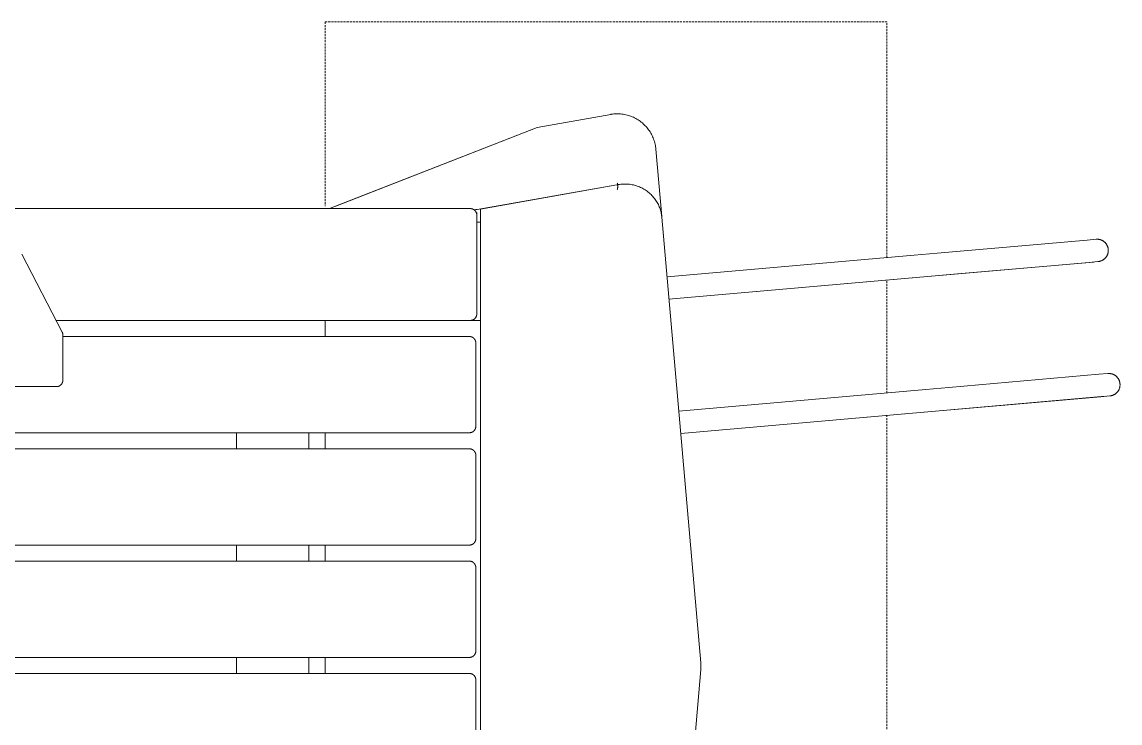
# Model space of a CAD drawing. Header units: millimetres. Extents: x -217 to 4976, y -41 to 3356.
# Drawn here: x 2473 to 3157, y 1533 to 1969 of the extents above; entities that cross this region are included whole.
import ezdxf

# ---------------------------------------------------------------- set-up
doc = ezdxf.new("R2010")
doc.units = ezdxf.units.MM
doc.linetypes.add('HIDDEN', pattern=[1.905, 1.27, -0.635])
doc.layers.add('ZANO_R', color=7, linetype='Continuous', lineweight=0)
doc.layers.add('ZANO_R_przerywana', color=7, linetype='HIDDEN', lineweight=0)

msp = doc.modelspace()

# ---------------------------------------------------------------- linework, layer by layer
at = {"layer": 'ZANO_R'}
for p, q in [((2839.81, 1911.89), (2793.96, 1903.67)), ((2839.81, 1911.89), (2793.96, 1903.67)), ((2840.12, 1911.94), (2839.81, 1911.89)), ((2840.12, 1911.94), (2839.81, 1911.89)), ((2840.94, 1912.06), (2840.12, 1911.94)), ((2840.94, 1912.06), (2840.12, 1911.94)), ((2841.77, 1912.15), (2840.94, 1912.06)), ((2841.77, 1912.15), (2840.94, 1912.06)), ((2842.59, 1912.21), (2841.77, 1912.15)), ((2842.59, 1912.21), (2841.77, 1912.15)), ((2843.42, 1912.24), (2842.59, 1912.21)), ((2843.42, 1912.24), (2842.59, 1912.21)), ((2844.25, 1912.24), (2843.42, 1912.24)), ((2844.25, 1912.24), (2843.42, 1912.24)), ((2845.08, 1912.21), (2844.25, 1912.24)), ((2845.08, 1912.21), (2844.25, 1912.24)), ((2845.91, 1912.16), (2845.08, 1912.21)), ((2845.91, 1912.16), (2845.08, 1912.21)), ((2846.74, 1912.07), (2845.91, 1912.16)), ((2846.74, 1912.07), (2845.91, 1912.16)), ((2847.56, 1911.96), (2846.74, 1912.07)), ((2847.56, 1911.96), (2846.74, 1912.07)), ((2848.37, 1911.82), (2847.56, 1911.96)), ((2848.37, 1911.82), (2847.56, 1911.96)), ((2849.19, 1911.65), (2848.37, 1911.82)), ((2849.19, 1911.65), (2848.37, 1911.82)), ((2849.99, 1911.45), (2849.19, 1911.65)), ((2849.99, 1911.45), (2849.19, 1911.65)), ((2850.79, 1911.23), (2849.99, 1911.45)), ((2850.79, 1911.23), (2849.99, 1911.45)), ((2851.58, 1910.98), (2850.79, 1911.23)), ((2851.58, 1910.98), (2850.79, 1911.23)), ((2852.36, 1910.7), (2851.58, 1910.98)), ((2852.36, 1910.7), (2851.58, 1910.98)), ((2853.13, 1910.4), (2852.36, 1910.7)), ((2853.13, 1910.4), (2852.36, 1910.7)), ((2853.9, 1910.07), (2853.13, 1910.4)), ((2853.9, 1910.07), (2853.13, 1910.4)), ((2854.64, 1909.71), (2853.9, 1910.07)), ((2854.64, 1909.71), (2853.9, 1910.07)), ((2855.38, 1909.33), (2854.64, 1909.71)), ((2855.38, 1909.33), (2854.64, 1909.71)), ((2856.1, 1908.92), (2855.38, 1909.33)), ((2856.1, 1908.92), (2855.38, 1909.33)), ((2856.81, 1908.49), (2856.1, 1908.92)), ((2856.81, 1908.49), (2856.1, 1908.92)), ((2793.96, 1903.67), (2664.59, 1853.13)), ((2793.96, 1903.67), (2668.43, 1854.63)), ((2857.5, 1908.03), (2856.81, 1908.49)), ((2857.5, 1908.03), (2856.81, 1908.49)), ((2858.18, 1907.55), (2857.5, 1908.03)), ((2858.18, 1907.55), (2857.5, 1908.03)), ((2858.84, 1907.05), (2858.18, 1907.55)), ((2858.84, 1907.05), (2858.18, 1907.55)), ((2859.48, 1906.52), (2858.84, 1907.05)), ((2859.48, 1906.52), (2858.84, 1907.05)), ((2860.1, 1905.97), (2859.48, 1906.52)), ((2860.1, 1905.97), (2859.48, 1906.52)), ((2860.71, 1905.4), (2860.1, 1905.97)), ((2860.71, 1905.4), (2860.1, 1905.97)), ((2861.29, 1904.82), (2860.71, 1905.4)), ((2861.29, 1904.82), (2860.71, 1905.4)), ((2861.86, 1904.21), (2861.29, 1904.82)), ((2861.86, 1904.21), (2861.29, 1904.82)), ((2862.4, 1903.58), (2861.86, 1904.21)), ((2862.4, 1903.58), (2861.86, 1904.21)), ((2862.92, 1902.93), (2862.4, 1903.58)), ((2862.92, 1902.93), (2862.4, 1903.58)), ((2863.42, 1902.27), (2862.92, 1902.93)), ((2863.42, 1902.27), (2862.92, 1902.93)), ((2863.89, 1901.59), (2863.42, 1902.27)), ((2863.89, 1901.59), (2863.42, 1902.27)), ((2864.34, 1900.89), (2863.89, 1901.59)), ((2864.34, 1900.89), (2863.89, 1901.59)), ((2864.77, 1900.18), (2864.34, 1900.89)), ((2864.77, 1900.18), (2864.34, 1900.89)), ((2865.17, 1899.46), (2864.77, 1900.18)), ((2865.17, 1899.46), (2864.77, 1900.18)), ((2865.55, 1898.72), (2865.17, 1899.46)), ((2865.55, 1898.72), (2865.17, 1899.46)), ((2865.9, 1897.97), (2865.55, 1898.72)), ((2865.9, 1897.97), (2865.55, 1898.72)), ((2866.22, 1897.2), (2865.9, 1897.97)), ((2866.22, 1897.2), (2865.9, 1897.97)), ((2866.52, 1896.43), (2866.22, 1897.2)), ((2866.52, 1896.43), (2866.22, 1897.2)), ((2866.8, 1895.65), (2866.52, 1896.43)), ((2866.8, 1895.65), (2866.52, 1896.43)), ((2867.04, 1894.85), (2866.8, 1895.65)), ((2867.04, 1894.85), (2866.8, 1895.65)), ((2867.26, 1894.05), (2867.04, 1894.85)), ((2867.26, 1894.05), (2867.04, 1894.85)), ((2867.45, 1893.25), (2867.26, 1894.05)), ((2867.45, 1893.25), (2867.26, 1894.05)), ((2867.61, 1892.43), (2867.45, 1893.25)), ((2867.61, 1892.43), (2867.45, 1893.25)), ((2867.61, 1892.43), (2867.9, 1890.28)), ((2867.61, 1892.43), (2867.9, 1890.28)), ((2871.58, 1848.13), (2867.9, 1890.28)), ((2871.58, 1848.13), (2867.9, 1890.28)), ((2756.57, 1852.59), (2843.66, 1867.91)), ((2843.66, 1867.91), (2756.57, 1852.59)), ((2843.66, 1867.9), (2758.74, 1852.89)), ((2843.66, 1867.9), (2758.74, 1852.89)), ((2843.66, 1867.91), (2844.44, 1868.07)), ((2843.66, 1867.91), (2844.44, 1868.07)), ((2843.85, 1868.98), (2843.91, 1868.75)), ((2843.91, 1868.75), (2843.97, 1868.52)), ((2843.97, 1868.52), (2844.02, 1868.28)), ((2844.02, 1868.28), (2844.06, 1868.04)), ((2844.06, 1868.04), (2844.1, 1867.8)), ((2844.1, 1867.8), (2844.12, 1867.56)), ((2844.44, 1868.07), (2845.22, 1868.2)), ((2844.44, 1868.07), (2845.22, 1868.2)), ((2845.22, 1868.2), (2846.01, 1868.3)), ((2845.22, 1868.2), (2846.01, 1868.3)), ((2846.01, 1868.3), (2846.8, 1868.38)), ((2846.01, 1868.3), (2846.8, 1868.38)), ((2846.8, 1868.38), (2847.59, 1868.43)), ((2846.8, 1868.38), (2847.59, 1868.43)), ((2847.59, 1868.43), (2848.38, 1868.45)), ((2847.59, 1868.43), (2848.38, 1868.45)), ((2848.38, 1868.45), (2849.17, 1868.45)), ((2848.38, 1868.45), (2849.17, 1868.45)), ((2849.17, 1868.45), (2849.96, 1868.42)), ((2849.17, 1868.45), (2849.96, 1868.42)), ((2849.96, 1868.42), (2850.75, 1868.36)), ((2849.96, 1868.42), (2850.75, 1868.36)), ((2850.75, 1868.36), (2851.54, 1868.28)), ((2850.75, 1868.36), (2851.54, 1868.28)), ((2851.54, 1868.28), (2852.33, 1868.17)), ((2851.54, 1868.28), (2852.33, 1868.17)), ((2852.33, 1868.17), (2853.11, 1868.03)), ((2852.33, 1868.17), (2853.11, 1868.03)), ((2853.11, 1868.03), (2853.88, 1867.87)), ((2853.11, 1868.03), (2853.88, 1867.87)), ((2853.88, 1867.87), (2854.65, 1867.68)), ((2853.88, 1867.87), (2854.65, 1867.68)), ((2854.65, 1867.68), (2855.41, 1867.46)), ((2854.65, 1867.68), (2855.41, 1867.46)), ((2843.91, 1865.17), (2843.85, 1864.93)), ((2843.97, 1865.4), (2843.91, 1865.17)), ((2844.02, 1865.64), (2843.97, 1865.4)), ((2844.06, 1865.88), (2844.02, 1865.64)), ((2844.1, 1866.11), (2844.06, 1865.88)), ((2844.12, 1866.35), (2844.1, 1866.11)), ((2844.12, 1867.56), (2844.14, 1867.32)), ((2844.14, 1866.6), (2844.12, 1866.35)), ((2844.14, 1867.32), (2844.15, 1867.08)), ((2844.15, 1866.84), (2844.14, 1866.6)), ((2844.15, 1867.08), (2844.15, 1866.84)), ((2855.41, 1867.46), (2856.17, 1867.22)), ((2855.41, 1867.46), (2856.17, 1867.22)), ((2856.17, 1867.22), (2856.92, 1866.95)), ((2856.17, 1867.22), (2856.92, 1866.95)), ((2856.92, 1866.95), (2857.65, 1866.66)), ((2856.92, 1866.95), (2857.65, 1866.66)), ((2857.65, 1866.66), (2858.38, 1866.34)), ((2857.65, 1866.66), (2858.38, 1866.34)), ((2858.38, 1866.34), (2859.09, 1865.99)), ((2858.38, 1866.34), (2859.09, 1865.99)), ((2859.09, 1865.99), (2859.79, 1865.63)), ((2859.09, 1865.99), (2859.79, 1865.63)), ((2859.79, 1865.63), (2860.48, 1865.24)), ((2859.79, 1865.63), (2860.48, 1865.24)), ((2860.48, 1865.24), (2861.16, 1864.82)), ((2860.48, 1865.24), (2861.16, 1864.82)), ((2861.16, 1864.82), (2861.82, 1864.39)), ((2861.16, 1864.82), (2861.82, 1864.39)), ((2861.82, 1864.39), (2862.47, 1863.93)), ((2861.82, 1864.39), (2862.47, 1863.93)), ((2862.47, 1863.93), (2863.1, 1863.45)), ((2862.47, 1863.93), (2863.1, 1863.45)), ((2863.1, 1863.45), (2863.71, 1862.94)), ((2863.1, 1863.45), (2863.71, 1862.94)), ((2863.71, 1862.94), (2864.31, 1862.42)), ((2863.71, 1862.94), (2864.31, 1862.42)), ((2864.31, 1862.42), (2864.88, 1861.88)), ((2864.31, 1862.42), (2864.88, 1861.88)), ((2864.88, 1861.88), (2865.44, 1861.32)), ((2864.88, 1861.88), (2865.44, 1861.32)), ((2865.44, 1861.32), (2865.98, 1860.74)), ((2865.44, 1861.32), (2865.98, 1860.74)), ((2865.98, 1860.74), (2866.5, 1860.14)), ((2865.98, 1860.74), (2866.5, 1860.14)), ((2866.5, 1860.14), (2867, 1859.52)), ((2866.5, 1860.14), (2867, 1859.52)), ((2867, 1859.52), (2867.48, 1858.89)), ((2867, 1859.52), (2867.48, 1858.89)), ((2867.48, 1858.89), (2867.93, 1858.24)), ((2867.48, 1858.89), (2867.93, 1858.24)), ((2867.93, 1858.24), (2868.37, 1857.58)), ((2867.93, 1858.24), (2868.37, 1857.58)), ((2868.37, 1857.58), (2868.78, 1856.9)), ((2868.37, 1857.58), (2868.78, 1856.9)), ((2868.78, 1856.9), (2869.13, 1856.26)), ((2868.78, 1856.9), (2869.13, 1856.26)), ((2869.13, 1856.26), (2869.45, 1855.62)), ((2869.13, 1856.26), (2869.45, 1855.62)), ((2869.45, 1855.62), (2869.76, 1854.96)), ((2869.45, 1855.62), (2869.76, 1854.96)), ((2869.76, 1854.96), (2870.04, 1854.3)), ((2869.76, 1854.96), (2870.04, 1854.3)), ((2870.04, 1854.3), (2870.31, 1853.62)), ((2870.04, 1854.3), (2870.31, 1853.62)), ((261.64, 1853.13), (2752.33, 1853.13)), ((2752.46, 1853.13), (2752.33, 1853.13)), ((2752.6, 1853.12), (2752.46, 1853.13)), ((2752.74, 1853.11), (2752.6, 1853.12)), ((2752.87, 1853.09), (2752.74, 1853.11)), ((2753.01, 1853.07), (2752.87, 1853.09)), ((2753.14, 1853.05), (2753.01, 1853.07)), ((2753.27, 1853.02), (2753.14, 1853.05)), ((2753.41, 1852.98), (2753.27, 1853.02)), ((2753.54, 1852.94), (2753.41, 1852.98)), ((2753.67, 1852.9), (2753.54, 1852.94)), ((2753.8, 1852.85), (2753.67, 1852.9)), ((2753.92, 1852.8), (2753.8, 1852.85)), ((2754.05, 1852.74), (2753.92, 1852.8)), ((2754.17, 1852.68), (2754.05, 1852.74)), ((2754.29, 1852.62), (2754.17, 1852.68)), ((2754.41, 1852.55), (2754.29, 1852.62)), ((2754.52, 1852.48), (2754.41, 1852.55)), ((2754.63, 1852.4), (2754.52, 1852.48)), ((2754.57, 1852.44), (2756.57, 1852.59)), ((2754.74, 1852.32), (2754.63, 1852.4)), ((2754.85, 1852.23), (2754.74, 1852.32)), ((2754.96, 1852.15), (2754.85, 1852.23)), ((2755.06, 1852.05), (2754.96, 1852.15)), ((2755.16, 1851.96), (2755.06, 1852.05)), ((2755.25, 1851.86), (2755.16, 1851.96)), ((2755.34, 1851.76), (2755.25, 1851.86)), ((2755.43, 1851.66), (2755.34, 1851.76)), ((2755.51, 1851.55), (2755.43, 1851.66)), ((2755.6, 1851.44), (2755.51, 1851.55)), ((2755.67, 1851.32), (2755.6, 1851.44)), ((2755.75, 1851.21), (2755.67, 1851.32)), ((2755.81, 1851.09), (2755.75, 1851.21)), ((2755.88, 1850.97), (2755.81, 1851.09)), ((2755.84, 1852.54), (2756.57, 1852.59)), ((2755.94, 1850.85), (2755.88, 1850.97)), ((2756, 1850.72), (2755.94, 1850.85)), ((2756.05, 1850.6), (2756, 1850.72)), ((2756.1, 1850.47), (2756.05, 1850.6)), ((2756.14, 1850.34), (2756.1, 1850.47)), ((2756.18, 1850.21), (2756.14, 1850.34)), ((2756.21, 1850.08), (2756.18, 1850.21)), ((2756.24, 1849.94), (2756.21, 1850.08)), ((2756.27, 1849.81), (2756.24, 1849.94)), ((2756.29, 1849.68), (2756.27, 1849.81)), ((2756.31, 1849.54), (2756.29, 1849.68)), ((2756.32, 1849.4), (2756.31, 1849.54)), ((2756.33, 1849.27), (2756.32, 1849.4)), ((2756.33, 1850.63), (2756.33, 1788.96)), ((2756.33, 1849.13), (2756.33, 1849.27)), ((2756.33, 1849.13), (2756.33, 1787.46)), ((2758.74, 1568.46), (2758.74, 1852.89)), ((2758.74, 1631.13), (2758.74, 1852.89)), ((2870.31, 1853.62), (2870.55, 1852.94)), ((2870.31, 1853.62), (2870.55, 1852.94)), ((2870.55, 1852.94), (2870.76, 1852.25)), ((2870.55, 1852.94), (2870.76, 1852.25)), ((2870.76, 1852.25), (2870.96, 1851.55)), ((2870.76, 1852.25), (2870.96, 1851.55)), ((2870.96, 1851.55), (2871.13, 1850.85)), ((2870.96, 1851.55), (2871.13, 1850.85)), ((2871.13, 1850.85), (2871.28, 1850.14)), ((2871.13, 1850.85), (2871.28, 1850.14)), ((2871.28, 1850.14), (2871.41, 1849.43)), ((2871.28, 1850.14), (2871.41, 1849.43)), ((2871.41, 1849.43), (2871.52, 1848.71)), ((2871.41, 1849.43), (2871.52, 1848.71)), ((2871.52, 1848.71), (2871.6, 1847.99)), ((2871.52, 1848.71), (2871.6, 1847.99)), ((2895.91, 1570.05), (2871.61, 1847.83)), ((2895.91, 1570.05), (2871.61, 1847.83)), ((2757.96, 1844.75), (2756.33, 1844.63)), ((2757.96, 1844.75), (2756.33, 1844.63)), ((2758.74, 1844.89), (2757.96, 1844.75)), ((2758.74, 1844.89), (2757.96, 1844.75)), ((3043.13, 1825.41), (3136.56, 1833.57)), ((3136.56, 1833.57), (3142.25, 1834.06)), ((3142.25, 1834.06), (3142.43, 1834.07)), ((3142.43, 1834.07), (3142.55, 1834.08)), ((3142.55, 1834.08), (3142.67, 1834.08)), ((3142.67, 1834.08), (3142.85, 1834.08)), ((3142.85, 1834.08), (3143.08, 1834.07)), ((3143.08, 1834.07), (3143.28, 1834.06)), ((3143.28, 1834.06), (3143.49, 1834.04)), ((3143.49, 1834.04), (3143.7, 1834.02)), ((3143.7, 1834.02), (3143.9, 1833.99)), ((3143.9, 1833.99), (3144.06, 1833.96)), ((3144.06, 1833.96), (3144.21, 1833.93)), ((3144.21, 1833.93), (3144.37, 1833.89)), ((3144.37, 1833.89), (3144.52, 1833.86)), ((3144.52, 1833.86), (3144.67, 1833.81)), ((3144.67, 1833.81), (3144.83, 1833.77)), ((3144.83, 1833.77), (3144.98, 1833.72)), ((3144.98, 1833.72), (3145.13, 1833.67)), ((3145.13, 1833.67), (3145.27, 1833.61)), ((3145.27, 1833.61), (3145.42, 1833.56)), ((3145.42, 1833.56), (3145.57, 1833.49)), ((3145.57, 1833.49), (3145.71, 1833.43)), ((3145.71, 1833.43), (3145.85, 1833.36)), ((3145.85, 1833.36), (3146, 1833.29)), ((3146, 1833.29), (3146.14, 1833.21)), ((3146.14, 1833.21), (3146.27, 1833.14)), ((3146.27, 1833.14), (3146.48, 1833.01)), ((3146.48, 1833.01), (3146.68, 1832.88)), ((3146.68, 1832.88), (3146.88, 1832.74)), ((3146.88, 1832.74), (3147.07, 1832.6)), ((3147.07, 1832.6), (3147.26, 1832.45)), ((3147.26, 1832.45), (3147.44, 1832.29)), ((3147.44, 1832.29), (3147.61, 1832.13)), ((3147.61, 1832.13), (3147.78, 1831.96)), ((3147.78, 1831.96), (3147.94, 1831.8)), ((3147.94, 1831.8), (3148.08, 1831.63)), ((3148.08, 1831.63), (3148.23, 1831.46)), ((3148.23, 1831.46), (3148.36, 1831.28)), ((3148.36, 1831.28), (3148.49, 1831.1)), ((3148.49, 1831.1), (3148.62, 1830.92)), ((3148.62, 1830.92), (3148.74, 1830.73)), ((3148.74, 1830.73), (3148.85, 1830.53)), ((3148.85, 1830.53), (3148.96, 1830.34)), ((3148.96, 1830.34), (3149.06, 1830.14)), ((3149.06, 1830.14), (3149.16, 1829.93)), ((3149.16, 1829.93), (3149.25, 1829.73)), ((3149.25, 1829.73), (3149.33, 1829.52)), ((3149.33, 1829.52), (3149.4, 1829.31)), ((3149.4, 1829.31), (3149.47, 1829.1)), ((3149.47, 1829.1), (3149.53, 1828.88)), ((3149.53, 1828.88), (3149.59, 1828.65)), ((3149.59, 1828.65), (3149.64, 1828.41)), ((3149.64, 1828.41), (3149.68, 1828.17)), ((3149.68, 1828.17), (3149.71, 1827.93)), ((3149.71, 1827.93), (3149.74, 1827.69)), ((3149.74, 1827.69), (3149.76, 1827.45)), ((3149.76, 1826.72), (3149.74, 1826.48)), ((3149.76, 1827.45), (3149.76, 1827.21)), ((3149.76, 1827.21), (3149.76, 1826.96)), ((3149.76, 1826.96), (3149.76, 1826.72)), ((2472.99, 1824.79), (2498.03, 1776.23)), ((2874.86, 1810.69), (3028.8, 1824.15)), ((3028.8, 1824.15), (3043.13, 1825.41)), ((3140.5, 1819.85), (3055.81, 1812.41)), ((3143.33, 1820.1), (3137.78, 1819.62)), ((3143.19, 1820.09), (3143.16, 1820.09)), ((3143.17, 1820.09), (3143.21, 1820.09)), ((3143.57, 1820.13), (3143.33, 1820.1)), ((3143.81, 1820.16), (3143.57, 1820.13)), ((3144.04, 1820.2), (3143.81, 1820.16)), ((3144.28, 1820.24), (3144.04, 1820.2)), ((3144.51, 1820.3), (3144.28, 1820.24)), ((3144.74, 1820.36), (3144.51, 1820.3)), ((3144.97, 1820.44), (3144.74, 1820.36)), ((3145.2, 1820.51), (3144.97, 1820.44)), ((3145.42, 1820.6), (3145.2, 1820.51)), ((3145.64, 1820.7), (3145.42, 1820.6)), ((3145.86, 1820.8), (3145.64, 1820.7)), ((3146.07, 1820.91), (3145.86, 1820.8)), ((3146.28, 1821.03), (3146.07, 1820.91)), ((3146.49, 1821.15), (3146.28, 1821.03)), ((3146.69, 1821.28), (3146.49, 1821.15)), ((3146.88, 1821.42), (3146.69, 1821.28)), ((3147.07, 1821.56), (3146.88, 1821.42)), ((3147.26, 1821.71), (3147.07, 1821.56)), ((3147.44, 1821.87), (3147.26, 1821.71)), ((3147.62, 1822.03), (3147.44, 1821.87)), ((3147.79, 1822.2), (3147.62, 1822.03)), ((3147.95, 1822.38), (3147.79, 1822.2)), ((3148.11, 1822.56), (3147.95, 1822.38)), ((3148.26, 1822.74), (3148.11, 1822.56)), ((3148.41, 1822.93), (3148.26, 1822.74)), ((3148.54, 1823.13), (3148.41, 1822.93)), ((3148.68, 1823.33), (3148.54, 1823.13)), ((3148.8, 1823.53), (3148.68, 1823.33)), ((3148.92, 1823.74), (3148.8, 1823.53)), ((3149.03, 1823.95), (3148.92, 1823.74)), ((3149.13, 1824.17), (3149.03, 1823.95)), ((3149.23, 1824.39), (3149.13, 1824.17)), ((3149.32, 1824.61), (3149.23, 1824.39)), ((3149.4, 1824.84), (3149.32, 1824.61)), ((3149.47, 1825.07), (3149.4, 1824.84)), ((3149.54, 1825.3), (3149.47, 1825.07)), ((3149.59, 1825.53), (3149.54, 1825.3)), ((3149.64, 1825.77), (3149.59, 1825.53)), ((3149.68, 1826), (3149.64, 1825.77)), ((3149.71, 1826.24), (3149.68, 1826)), ((3149.74, 1826.48), (3149.71, 1826.24)), ((3137.78, 1819.62), (3044.35, 1811.46)), ((3030.02, 1810.21), (2876.08, 1796.74)), ((3037.08, 1810.77), (2876.09, 1796.68)), ((3044.35, 1811.46), (3030.02, 1810.21)), ((3055.81, 1812.41), (3037.08, 1810.77)), ((2755.75, 1785.38), (2755.81, 1785.5)), ((2755.81, 1785.5), (2755.88, 1785.62)), ((2755.88, 1785.62), (2755.94, 1785.74)), ((2755.94, 1785.74), (2756, 1785.86)), ((2756, 1785.86), (2756.05, 1785.99)), ((2756.05, 1785.99), (2756.1, 1786.12)), ((2756.1, 1786.12), (2756.14, 1786.25)), ((2756.14, 1786.25), (2756.18, 1786.38)), ((2756.18, 1786.38), (2756.21, 1786.51)), ((2756.21, 1786.51), (2756.24, 1786.64)), ((2756.24, 1786.64), (2756.27, 1786.78)), ((2756.27, 1786.78), (2756.29, 1786.91)), ((2756.29, 1786.91), (2756.31, 1787.05)), ((2756.31, 1787.05), (2756.32, 1787.19)), ((2756.32, 1787.19), (2756.33, 1787.32)), ((2756.33, 1787.32), (2756.33, 1787.46)), ((2494.3, 1783.46), (2752.33, 1783.46)), ((2661.82, 1783.46), (2661.82, 1773.46)), ((2758.74, 1783.46), (2752.33, 1783.46)), ((2752.33, 1783.46), (2752.46, 1783.46)), ((2752.46, 1783.46), (2752.6, 1783.47)), ((2752.6, 1783.47), (2752.74, 1783.48)), ((2752.74, 1783.48), (2752.87, 1783.5)), ((2752.87, 1783.5), (2753.01, 1783.52)), ((2753.01, 1783.52), (2753.14, 1783.54)), ((2753.14, 1783.54), (2753.27, 1783.57)), ((2753.27, 1783.57), (2753.41, 1783.61)), ((2753.41, 1783.61), (2753.54, 1783.65)), ((2753.54, 1783.65), (2753.67, 1783.69)), ((2753.67, 1783.69), (2753.8, 1783.74)), ((2753.8, 1783.74), (2753.92, 1783.79)), ((2753.92, 1783.79), (2754.05, 1783.85)), ((2754.05, 1783.85), (2754.17, 1783.91)), ((2754.17, 1783.91), (2754.29, 1783.97)), ((2754.29, 1783.97), (2754.41, 1784.04)), ((2754.41, 1784.04), (2754.52, 1784.11)), ((2754.52, 1784.11), (2754.63, 1784.19)), ((2754.63, 1784.19), (2754.74, 1784.27)), ((2754.74, 1784.27), (2754.85, 1784.36)), ((2754.85, 1784.36), (2754.96, 1784.44)), ((2754.96, 1784.44), (2755.06, 1784.53)), ((2755.06, 1784.53), (2755.16, 1784.63)), ((2755.16, 1784.63), (2755.25, 1784.73)), ((2755.25, 1784.73), (2755.34, 1784.83)), ((2755.34, 1784.83), (2755.43, 1784.93)), ((2755.43, 1784.93), (2755.51, 1785.04)), ((2755.51, 1785.04), (2755.6, 1785.15)), ((2755.6, 1785.15), (2755.67, 1785.26)), ((2755.67, 1785.26), (2755.75, 1785.38)), ((2498.03, 1776.23), (2498.09, 1776.1)), ((2498.09, 1776.1), (2498.15, 1775.98)), ((2498.15, 1775.98), (2498.2, 1775.85)), ((2498.2, 1775.85), (2498.24, 1775.73)), ((2498.24, 1775.73), (2498.29, 1775.6)), ((2498.29, 1775.6), (2498.33, 1775.47)), ((2498.33, 1775.47), (2498.36, 1775.34)), ((2498.36, 1775.34), (2498.39, 1775.2)), ((2498.39, 1775.2), (2498.42, 1775.07)), ((2498.42, 1775.07), (2498.44, 1774.94)), ((2498.44, 1774.94), (2498.45, 1774.8)), ((2498.45, 1774.8), (2498.46, 1774.66)), ((2498.46, 1774.66), (2498.47, 1774.53)), ((2498.47, 1774.53), (2498.47, 1774.39)), ((2498.47, 1746.2), (2498.47, 1774.39)), ((2751.74, 1773.46), (2498.47, 1773.46)), ((2751.74, 1773.46), (2751.88, 1773.46)), ((2751.88, 1773.46), (2752.01, 1773.45)), ((2752.01, 1773.45), (2752.15, 1773.44)), ((2752.15, 1773.44), (2752.29, 1773.42)), ((2752.29, 1773.42), (2752.42, 1773.4)), ((2752.42, 1773.4), (2752.55, 1773.37)), ((2752.55, 1773.37), (2752.69, 1773.34)), ((2752.69, 1773.34), (2752.82, 1773.31)), ((2752.82, 1773.31), (2752.95, 1773.27)), ((2752.95, 1773.27), (2753.08, 1773.23)), ((2753.08, 1773.23), (2753.21, 1773.18)), ((2753.21, 1773.18), (2753.33, 1773.13)), ((2753.33, 1773.13), (2753.46, 1773.07)), ((2753.46, 1773.07), (2753.58, 1773.01)), ((2753.58, 1773.01), (2753.7, 1772.94)), ((2753.7, 1772.94), (2753.82, 1772.88)), ((2753.82, 1772.88), (2753.93, 1772.8)), ((2753.93, 1772.8), (2754.05, 1772.73)), ((2754.05, 1772.73), (2754.16, 1772.65)), ((2754.16, 1772.65), (2754.26, 1772.56)), ((2754.26, 1772.56), (2754.37, 1772.47)), ((2754.37, 1772.47), (2754.47, 1772.38)), ((2754.47, 1772.38), (2754.57, 1772.29)), ((2754.57, 1772.29), (2754.66, 1772.19)), ((2754.66, 1772.19), (2754.76, 1772.09)), ((2754.76, 1772.09), (2754.84, 1771.98)), ((2754.84, 1771.98), (2754.93, 1771.88)), ((2754.93, 1771.88), (2755.01, 1771.76)), ((2755.01, 1771.76), (2755.09, 1771.65)), ((2755.09, 1771.65), (2755.16, 1771.54)), ((2755.16, 1771.54), (2755.23, 1771.42)), ((2755.23, 1771.42), (2755.29, 1771.3)), ((2755.29, 1771.3), (2755.35, 1771.18)), ((2755.35, 1771.18), (2755.41, 1771.05)), ((2755.41, 1771.05), (2755.46, 1770.93)), ((2755.46, 1770.93), (2755.51, 1770.8)), ((2755.51, 1770.8), (2755.55, 1770.67)), ((2755.55, 1770.67), (2755.59, 1770.54)), ((2755.59, 1770.54), (2755.63, 1770.41)), ((2755.63, 1770.41), (2755.66, 1770.27)), ((2755.66, 1770.27), (2755.68, 1770.14)), ((2755.68, 1770.14), (2755.7, 1770)), ((2755.7, 1770), (2755.72, 1769.87)), ((2755.72, 1769.87), (2755.73, 1769.73)), ((2755.73, 1769.73), (2755.74, 1769.59)), ((2755.74, 1769.59), (2755.74, 1769.46)), ((2755.74, 1717.46), (2755.74, 1769.46)), ((2498.09, 1744.48), (2498.03, 1744.36)), ((2498.14, 1744.61), (2498.09, 1744.48)), ((2498.19, 1744.73), (2498.14, 1744.61)), ((2498.24, 1744.86), (2498.19, 1744.73)), ((2498.29, 1744.99), (2498.24, 1744.86)), ((2498.33, 1745.12), (2498.29, 1744.99)), ((2498.36, 1745.26), (2498.33, 1745.12)), ((2498.39, 1745.39), (2498.36, 1745.26)), ((2498.42, 1745.52), (2498.39, 1745.39)), ((2498.44, 1745.66), (2498.42, 1745.52)), ((2498.45, 1745.79), (2498.44, 1745.66)), ((2498.46, 1745.93), (2498.45, 1745.79)), ((2498.47, 1746.07), (2498.46, 1745.93)), ((2498.47, 1746.2), (2498.47, 1746.07)), ((3050.45, 1741.73), (3143.89, 1749.89)), ((3143.89, 1749.89), (3149.57, 1750.38)), ((3149.57, 1750.38), (3149.75, 1750.39)), ((3149.75, 1750.39), (3149.87, 1750.4)), ((3149.87, 1750.4), (3149.99, 1750.4)), ((3149.99, 1750.4), (3150.17, 1750.4)), ((3150.17, 1750.4), (3150.4, 1750.39)), ((3150.4, 1750.39), (3150.61, 1750.38)), ((3150.61, 1750.38), (3150.81, 1750.36)), ((3150.81, 1750.36), (3151.02, 1750.34)), ((3151.02, 1750.34), (3151.22, 1750.31)), ((3151.22, 1750.31), (3151.38, 1750.28)), ((3151.38, 1750.28), (3151.53, 1750.25)), ((3151.53, 1750.25), (3151.69, 1750.21)), ((3151.69, 1750.21), (3151.84, 1750.18)), ((3151.84, 1750.18), (3152, 1750.13)), ((3152, 1750.13), (3152.15, 1750.09)), ((3152.15, 1750.09), (3152.3, 1750.04)), ((3152.3, 1750.04), (3152.45, 1749.99)), ((3152.45, 1749.99), (3152.6, 1749.93)), ((3152.6, 1749.93), (3152.74, 1749.88)), ((3152.74, 1749.88), (3152.89, 1749.81)), ((3152.89, 1749.81), (3153.03, 1749.75)), ((3153.03, 1749.75), (3153.18, 1749.68)), ((3153.18, 1749.68), (3153.32, 1749.61)), ((3153.32, 1749.61), (3153.46, 1749.53)), ((3153.46, 1749.53), (3153.59, 1749.46)), ((3153.59, 1749.46), (3153.8, 1749.33)), ((3153.8, 1749.33), (3154, 1749.2)), ((3154, 1749.2), (3154.2, 1749.06)), ((3154.2, 1749.06), (3154.39, 1748.92)), ((3154.39, 1748.92), (3154.58, 1748.77)), ((3154.58, 1748.77), (3154.76, 1748.61)), ((3154.76, 1748.61), (3154.93, 1748.45)), ((3154.93, 1748.45), (3155.1, 1748.28)), ((3155.1, 1748.28), (3155.26, 1748.12)), ((3155.26, 1748.12), (3155.4, 1747.95)), ((3155.4, 1747.95), (3155.55, 1747.78)), ((3155.55, 1747.78), (3155.68, 1747.6)), ((3155.68, 1747.6), (3155.81, 1747.42)), ((3155.81, 1747.42), (3155.94, 1747.24)), ((3155.94, 1747.24), (3156.06, 1747.05)), ((3156.06, 1747.05), (3156.18, 1746.85)), ((3156.18, 1746.85), (3156.28, 1746.66)), ((3156.28, 1746.66), (3156.38, 1746.46)), ((3156.38, 1746.46), (3156.48, 1746.25)), ((3156.48, 1746.25), (3156.57, 1746.05)), ((3156.57, 1746.05), (3156.65, 1745.84)), ((3156.65, 1745.84), (3156.72, 1745.63)), ((3156.72, 1745.63), (3156.79, 1745.42)), ((3156.79, 1745.42), (3156.85, 1745.2)), ((3156.85, 1745.2), (3156.91, 1744.97)), ((3156.91, 1744.97), (3156.96, 1744.73)), ((3156.96, 1744.73), (3157, 1744.49)), ((3157, 1744.49), (3157.03, 1744.25)), ((2494.47, 1742.2), (519.01, 1742.2)), ((2494.61, 1742.2), (2494.47, 1742.2)), ((2494.75, 1742.21), (2494.61, 1742.2)), ((2494.88, 1742.22), (2494.75, 1742.21)), ((2495.02, 1742.24), (2494.88, 1742.22)), ((2495.15, 1742.26), (2495.02, 1742.24)), ((2495.29, 1742.29), (2495.15, 1742.26)), ((2495.42, 1742.32), (2495.29, 1742.29)), ((2495.55, 1742.35), (2495.42, 1742.32)), ((2495.68, 1742.39), (2495.55, 1742.35)), ((2495.81, 1742.43), (2495.68, 1742.39)), ((2495.94, 1742.48), (2495.81, 1742.43)), ((2496.07, 1742.53), (2495.94, 1742.48)), ((2496.19, 1742.59), (2496.07, 1742.53)), ((2496.31, 1742.65), (2496.19, 1742.59)), ((2496.43, 1742.72), (2496.31, 1742.65)), ((2496.55, 1742.78), (2496.43, 1742.72)), ((2496.67, 1742.86), (2496.55, 1742.78)), ((2496.78, 1742.93), (2496.67, 1742.86)), ((2496.89, 1743.02), (2496.78, 1742.93)), ((2497, 1743.1), (2496.89, 1743.02)), ((2497.1, 1743.19), (2497, 1743.1)), ((2497.2, 1743.28), (2497.1, 1743.19)), ((2497.3, 1743.37), (2497.2, 1743.28)), ((2497.4, 1743.47), (2497.3, 1743.37)), ((2497.49, 1743.57), (2497.4, 1743.47)), ((2497.58, 1743.68), (2497.49, 1743.57)), ((2497.66, 1743.79), (2497.58, 1743.68)), ((2497.74, 1743.9), (2497.66, 1743.79)), ((2497.82, 1744.01), (2497.74, 1743.9)), ((2497.89, 1744.12), (2497.82, 1744.01)), ((2497.96, 1744.24), (2497.89, 1744.12)), ((2498.03, 1744.36), (2497.96, 1744.24)), ((2882.18, 1727), (3036.12, 1740.47)), ((3036.12, 1740.47), (3050.45, 1741.73)), ((3154.2, 1737.74), (3154.01, 1737.6)), ((3154.39, 1737.88), (3154.2, 1737.74)), ((3154.58, 1738.03), (3154.39, 1737.88)), ((3154.76, 1738.19), (3154.58, 1738.03)), ((3154.94, 1738.35), (3154.76, 1738.19)), ((3155.11, 1738.52), (3154.94, 1738.35)), ((3155.27, 1738.7), (3155.11, 1738.52)), ((3155.43, 1738.88), (3155.27, 1738.7)), ((3155.58, 1739.06), (3155.43, 1738.88)), ((3155.73, 1739.25), (3155.58, 1739.06)), ((3155.87, 1739.45), (3155.73, 1739.25)), ((3156, 1739.65), (3155.87, 1739.45)), ((3156.12, 1739.85), (3156, 1739.65)), ((3156.24, 1740.06), (3156.12, 1739.85)), ((3156.35, 1740.27), (3156.24, 1740.06)), ((3156.45, 1740.49), (3156.35, 1740.27)), ((3156.55, 1740.71), (3156.45, 1740.49)), ((3156.64, 1740.93), (3156.55, 1740.71)), ((3156.72, 1741.16), (3156.64, 1740.93)), ((3156.79, 1741.39), (3156.72, 1741.16)), ((3156.86, 1741.62), (3156.79, 1741.39)), ((3156.91, 1741.85), (3156.86, 1741.62)), ((3156.96, 1742.09), (3156.91, 1741.85)), ((3157, 1742.32), (3156.96, 1742.09)), ((3157.04, 1742.56), (3157, 1742.32)), ((3157.03, 1744.25), (3157.06, 1744.01)), ((3157.06, 1742.8), (3157.04, 1742.56)), ((3157.06, 1744.01), (3157.08, 1743.77)), ((3157.08, 1743.04), (3157.06, 1742.8)), ((3157.08, 1743.77), (3157.09, 1743.52)), ((3157.09, 1743.28), (3157.08, 1743.04)), ((3157.09, 1743.52), (3157.09, 1743.28)), ((3145.1, 1735.94), (3051.67, 1727.78)), ((3147.83, 1736.17), (3063.13, 1728.73)), ((3150.65, 1736.42), (3145.1, 1735.94)), ((3150.51, 1736.41), (3150.48, 1736.41)), ((3150.5, 1736.41), (3150.53, 1736.41)), ((3150.89, 1736.44), (3150.65, 1736.42)), ((3151.13, 1736.48), (3150.89, 1736.44)), ((3151.36, 1736.52), (3151.13, 1736.48)), ((3151.6, 1736.56), (3151.36, 1736.52)), ((3151.83, 1736.62), (3151.6, 1736.56)), ((3152.06, 1736.68), (3151.83, 1736.62)), ((3152.29, 1736.76), (3152.06, 1736.68)), ((3152.52, 1736.83), (3152.29, 1736.76)), ((3152.74, 1736.92), (3152.52, 1736.83)), ((3152.96, 1737.02), (3152.74, 1736.92)), ((3153.18, 1737.12), (3152.96, 1737.02)), ((3153.39, 1737.23), (3153.18, 1737.12)), ((3153.6, 1737.34), (3153.39, 1737.23)), ((3153.81, 1737.47), (3153.6, 1737.34)), ((3154.01, 1737.6), (3153.81, 1737.47)), ((3037.34, 1726.53), (2883.4, 1713.06)), ((3044.4, 1727.09), (2883.41, 1713)), ((3051.67, 1727.78), (3037.34, 1726.53)), ((3063.13, 1728.73), (3044.4, 1727.09)), ((2755.72, 1717.05), (2755.73, 1717.19)), ((2755.73, 1717.19), (2755.74, 1717.32)), ((2755.74, 1717.32), (2755.74, 1717.46)), ((261.74, 1713.46), (2751.74, 1713.46)), ((2606.74, 1713.46), (2606.74, 1703.46)), ((2651.74, 1703.46), (2651.74, 1713.46)), ((2661.82, 1713.46), (2661.82, 1703.46)), ((2751.74, 1713.46), (2751.88, 1713.46)), ((2751.88, 1713.46), (2752.01, 1713.47)), ((2752.01, 1713.47), (2752.15, 1713.48)), ((2752.15, 1713.48), (2752.29, 1713.5)), ((2752.29, 1713.5), (2752.42, 1713.52)), ((2752.42, 1713.52), (2752.55, 1713.54)), ((2752.55, 1713.54), (2752.69, 1713.57)), ((2752.69, 1713.57), (2752.82, 1713.61)), ((2752.82, 1713.61), (2752.95, 1713.65)), ((2752.95, 1713.65), (2753.08, 1713.69)), ((2753.08, 1713.69), (2753.21, 1713.74)), ((2753.21, 1713.74), (2753.33, 1713.79)), ((2753.33, 1713.79), (2753.46, 1713.85)), ((2753.46, 1713.85), (2753.58, 1713.91)), ((2753.58, 1713.91), (2753.7, 1713.97)), ((2753.7, 1713.97), (2753.82, 1714.04)), ((2753.82, 1714.04), (2753.93, 1714.11)), ((2753.93, 1714.11), (2754.05, 1714.19)), ((2754.05, 1714.19), (2754.16, 1714.27)), ((2754.16, 1714.27), (2754.26, 1714.36)), ((2754.26, 1714.36), (2754.37, 1714.44)), ((2754.37, 1714.44), (2754.47, 1714.53)), ((2754.47, 1714.53), (2754.57, 1714.63)), ((2754.57, 1714.63), (2754.66, 1714.73)), ((2754.66, 1714.73), (2754.76, 1714.83)), ((2754.76, 1714.83), (2754.84, 1714.93)), ((2754.84, 1714.93), (2754.93, 1715.04)), ((2754.93, 1715.04), (2755.01, 1715.15)), ((2755.01, 1715.15), (2755.09, 1715.26)), ((2755.09, 1715.26), (2755.16, 1715.38)), ((2755.16, 1715.38), (2755.23, 1715.5)), ((2755.23, 1715.5), (2755.29, 1715.62)), ((2755.29, 1715.62), (2755.35, 1715.74)), ((2755.35, 1715.74), (2755.41, 1715.86)), ((2755.41, 1715.86), (2755.46, 1715.99)), ((2755.46, 1715.99), (2755.51, 1716.12)), ((2755.51, 1716.12), (2755.55, 1716.25)), ((2755.55, 1716.25), (2755.59, 1716.38)), ((2755.59, 1716.38), (2755.63, 1716.51)), ((2755.63, 1716.51), (2755.66, 1716.64)), ((2755.66, 1716.64), (2755.68, 1716.78)), ((2755.68, 1716.78), (2755.7, 1716.91)), ((2755.7, 1716.91), (2755.72, 1717.05)), ((2751.74, 1703.46), (261.74, 1703.46)), ((2751.74, 1703.46), (2751.88, 1703.46)), ((2751.88, 1703.46), (2752.01, 1703.45)), ((2752.01, 1703.45), (2752.15, 1703.44)), ((2752.15, 1703.44), (2752.29, 1703.42)), ((2752.29, 1703.42), (2752.42, 1703.4)), ((2752.42, 1703.4), (2752.55, 1703.37)), ((2752.55, 1703.37), (2752.69, 1703.34)), ((2752.69, 1703.34), (2752.82, 1703.31)), ((2752.82, 1703.31), (2752.95, 1703.27)), ((2752.95, 1703.27), (2753.08, 1703.23)), ((2753.08, 1703.23), (2753.21, 1703.18)), ((2753.21, 1703.18), (2753.33, 1703.13)), ((2753.33, 1703.13), (2753.46, 1703.07)), ((2753.46, 1703.07), (2753.58, 1703.01)), ((2753.58, 1703.01), (2753.7, 1702.94)), ((2753.7, 1702.94), (2753.82, 1702.88)), ((2753.82, 1702.88), (2753.93, 1702.8)), ((2753.93, 1702.8), (2754.05, 1702.73)), ((2754.05, 1702.73), (2754.16, 1702.65)), ((2754.16, 1702.65), (2754.26, 1702.56)), ((2754.26, 1702.56), (2754.37, 1702.47)), ((2754.37, 1702.47), (2754.47, 1702.38)), ((2754.47, 1702.38), (2754.57, 1702.29)), ((2754.57, 1702.29), (2754.66, 1702.19)), ((2754.66, 1702.19), (2754.76, 1702.09)), ((2754.76, 1702.09), (2754.84, 1701.98)), ((2754.84, 1701.98), (2754.93, 1701.88)), ((2754.93, 1701.88), (2755.01, 1701.76)), ((2755.01, 1701.76), (2755.09, 1701.65)), ((2755.09, 1701.65), (2755.16, 1701.54)), ((2755.16, 1701.54), (2755.23, 1701.42)), ((2755.23, 1701.42), (2755.29, 1701.3)), ((2755.29, 1701.3), (2755.35, 1701.18)), ((2755.35, 1701.18), (2755.41, 1701.05)), ((2755.41, 1701.05), (2755.46, 1700.93)), ((2755.46, 1700.93), (2755.51, 1700.8)), ((2755.51, 1700.8), (2755.55, 1700.67)), ((2755.55, 1700.67), (2755.59, 1700.54)), ((2755.59, 1700.54), (2755.63, 1700.41)), ((2755.63, 1700.41), (2755.66, 1700.27)), ((2755.66, 1700.27), (2755.68, 1700.14)), ((2755.68, 1700.14), (2755.7, 1700)), ((2755.7, 1700), (2755.72, 1699.87)), ((2755.72, 1699.87), (2755.73, 1699.73)), ((2755.73, 1699.73), (2755.74, 1699.59)), ((2755.74, 1699.59), (2755.74, 1699.46)), ((2755.74, 1647.46), (2755.74, 1699.46)), ((261.74, 1643.46), (2751.74, 1643.46)), ((2606.74, 1643.46), (2606.74, 1633.46)), ((2651.74, 1633.46), (2651.74, 1643.46)), ((2661.82, 1643.46), (2661.82, 1633.46)), ((2751.74, 1643.46), (2751.88, 1643.46)), ((2751.88, 1643.46), (2752.01, 1643.47)), ((2752.01, 1643.47), (2752.15, 1643.48)), ((2752.15, 1643.48), (2752.29, 1643.5)), ((2752.29, 1643.5), (2752.42, 1643.52)), ((2752.42, 1643.52), (2752.55, 1643.54)), ((2752.55, 1643.54), (2752.69, 1643.57)), ((2752.69, 1643.57), (2752.82, 1643.61)), ((2752.82, 1643.61), (2752.95, 1643.65)), ((2752.95, 1643.65), (2753.08, 1643.69)), ((2753.08, 1643.69), (2753.21, 1643.74)), ((2753.21, 1643.74), (2753.33, 1643.79)), ((2753.33, 1643.79), (2753.46, 1643.85)), ((2753.46, 1643.85), (2753.58, 1643.91)), ((2753.58, 1643.91), (2753.7, 1643.97)), ((2753.7, 1643.97), (2753.82, 1644.04)), ((2753.82, 1644.04), (2753.93, 1644.11)), ((2753.93, 1644.11), (2754.05, 1644.19)), ((2754.05, 1644.19), (2754.16, 1644.27)), ((2754.16, 1644.27), (2754.26, 1644.36)), ((2754.26, 1644.36), (2754.37, 1644.44)), ((2754.37, 1644.44), (2754.47, 1644.53)), ((2754.47, 1644.53), (2754.57, 1644.63)), ((2754.57, 1644.63), (2754.66, 1644.73)), ((2754.66, 1644.73), (2754.76, 1644.83)), ((2754.76, 1644.83), (2754.84, 1644.93)), ((2754.84, 1644.93), (2754.93, 1645.04)), ((2754.93, 1645.04), (2755.01, 1645.15)), ((2755.01, 1645.15), (2755.09, 1645.26)), ((2755.09, 1645.26), (2755.16, 1645.38)), ((2755.16, 1645.38), (2755.23, 1645.5)), ((2755.23, 1645.5), (2755.29, 1645.62)), ((2755.29, 1645.62), (2755.35, 1645.74)), ((2755.35, 1645.74), (2755.41, 1645.86)), ((2755.41, 1645.86), (2755.46, 1645.99)), ((2755.46, 1645.99), (2755.51, 1646.12)), ((2755.51, 1646.12), (2755.55, 1646.25)), ((2755.55, 1646.25), (2755.59, 1646.38)), ((2755.59, 1646.38), (2755.63, 1646.51)), ((2755.63, 1646.51), (2755.66, 1646.64)), ((2755.66, 1646.64), (2755.68, 1646.78)), ((2755.68, 1646.78), (2755.7, 1646.91)), ((2755.7, 1646.91), (2755.72, 1647.05)), ((2755.72, 1647.05), (2755.73, 1647.19)), ((2755.73, 1647.19), (2755.74, 1647.32)), ((2755.74, 1647.32), (2755.74, 1647.46)), ((2751.74, 1633.46), (261.74, 1633.46)), ((2751.74, 1633.46), (2751.88, 1633.46)), ((2751.88, 1633.46), (2752.01, 1633.45)), ((2752.01, 1633.45), (2752.15, 1633.44)), ((2752.15, 1633.44), (2752.29, 1633.42)), ((2752.29, 1633.42), (2752.42, 1633.4)), ((2752.42, 1633.4), (2752.55, 1633.37)), ((2752.55, 1633.37), (2752.69, 1633.34)), ((2752.69, 1633.34), (2752.82, 1633.31)), ((2752.82, 1633.31), (2752.95, 1633.27)), ((2752.95, 1633.27), (2753.08, 1633.23)), ((2753.08, 1633.23), (2753.21, 1633.18)), ((2753.21, 1633.18), (2753.33, 1633.13)), ((2753.33, 1633.13), (2753.46, 1633.07)), ((2753.46, 1633.07), (2753.58, 1633.01)), ((2753.58, 1633.01), (2753.7, 1632.94)), ((2753.7, 1632.94), (2753.82, 1632.88)), ((2753.82, 1632.88), (2753.93, 1632.8)), ((2753.93, 1632.8), (2754.05, 1632.73)), ((2754.05, 1632.73), (2754.16, 1632.65)), ((2754.16, 1632.65), (2754.26, 1632.56)), ((2754.26, 1632.56), (2754.37, 1632.47)), ((2754.37, 1632.47), (2754.47, 1632.38)), ((2754.47, 1632.38), (2754.57, 1632.29)), ((2754.57, 1632.29), (2754.66, 1632.19)), ((2754.66, 1632.19), (2754.76, 1632.09)), ((2754.76, 1632.09), (2754.84, 1631.98)), ((2754.84, 1631.98), (2754.93, 1631.88)), ((2754.93, 1631.88), (2755.01, 1631.76)), ((2755.01, 1631.76), (2755.09, 1631.65)), ((2755.09, 1631.65), (2755.16, 1631.54)), ((2755.16, 1631.54), (2755.23, 1631.42)), ((2755.23, 1631.42), (2755.29, 1631.3)), ((2755.29, 1631.3), (2755.35, 1631.18)), ((2755.35, 1631.18), (2755.41, 1631.05)), ((2755.41, 1631.05), (2755.46, 1630.93)), ((2755.46, 1630.93), (2755.51, 1630.8)), ((2755.51, 1630.8), (2755.55, 1630.67)), ((2755.55, 1630.67), (2755.59, 1630.54)), ((2755.59, 1630.54), (2755.63, 1630.41)), ((2755.63, 1630.41), (2755.66, 1630.27)), ((2755.66, 1630.27), (2755.68, 1630.14)), ((2755.68, 1630.14), (2755.7, 1630)), ((2755.7, 1630), (2755.72, 1629.87)), ((2755.72, 1629.87), (2755.73, 1629.73)), ((2755.73, 1629.73), (2755.74, 1629.59)), ((2755.74, 1629.59), (2755.74, 1629.46)), ((2755.74, 1577.46), (2755.74, 1629.46)), ((2758.74, 1631.13), (2758.74, 1628.13)), ((2758.74, 1628.13), (2758.74, 1508.13)), ((261.74, 1573.46), (2751.74, 1573.46)), ((2606.74, 1573.46), (2606.74, 1563.46)), ((2651.74, 1563.46), (2651.74, 1573.46)), ((2661.82, 1573.46), (2661.82, 1563.46)), ((2751.74, 1573.46), (2751.88, 1573.46)), ((2751.88, 1573.46), (2752.01, 1573.47)), ((2752.01, 1573.47), (2752.15, 1573.48)), ((2752.15, 1573.48), (2752.29, 1573.5)), ((2752.29, 1573.5), (2752.42, 1573.52)), ((2752.42, 1573.52), (2752.55, 1573.54)), ((2752.55, 1573.54), (2752.69, 1573.57)), ((2752.69, 1573.57), (2752.82, 1573.61)), ((2752.82, 1573.61), (2752.95, 1573.65)), ((2752.95, 1573.65), (2753.08, 1573.69)), ((2753.08, 1573.69), (2753.21, 1573.74)), ((2753.21, 1573.74), (2753.33, 1573.79)), ((2753.33, 1573.79), (2753.46, 1573.85)), ((2753.46, 1573.85), (2753.58, 1573.91)), ((2753.58, 1573.91), (2753.7, 1573.97)), ((2753.7, 1573.97), (2753.82, 1574.04)), ((2753.82, 1574.04), (2753.93, 1574.11)), ((2753.93, 1574.11), (2754.05, 1574.19)), ((2754.05, 1574.19), (2754.16, 1574.27)), ((2754.16, 1574.27), (2754.26, 1574.36)), ((2754.26, 1574.36), (2754.37, 1574.44)), ((2754.37, 1574.44), (2754.47, 1574.53)), ((2754.47, 1574.53), (2754.57, 1574.63)), ((2754.57, 1574.63), (2754.66, 1574.73)), ((2754.66, 1574.73), (2754.76, 1574.83)), ((2754.76, 1574.83), (2754.84, 1574.93)), ((2754.84, 1574.93), (2754.93, 1575.04)), ((2754.93, 1575.04), (2755.01, 1575.15)), ((2755.01, 1575.15), (2755.09, 1575.26)), ((2755.09, 1575.26), (2755.16, 1575.38)), ((2755.16, 1575.38), (2755.23, 1575.5)), ((2755.23, 1575.5), (2755.29, 1575.62)), ((2755.29, 1575.62), (2755.35, 1575.74)), ((2755.35, 1575.74), (2755.41, 1575.86)), ((2755.41, 1575.86), (2755.46, 1575.99)), ((2755.46, 1575.99), (2755.51, 1576.12)), ((2755.51, 1576.12), (2755.55, 1576.25)), ((2755.55, 1576.25), (2755.59, 1576.38)), ((2755.59, 1576.38), (2755.63, 1576.51)), ((2755.63, 1576.51), (2755.66, 1576.64)), ((2755.66, 1576.64), (2755.68, 1576.78)), ((2755.68, 1576.78), (2755.7, 1576.91)), ((2755.7, 1576.91), (2755.72, 1577.05)), ((2755.72, 1577.05), (2755.73, 1577.19)), ((2755.73, 1577.19), (2755.74, 1577.32)), ((2755.74, 1577.32), (2755.74, 1577.46)), ((2758.74, 1283.03), (2758.74, 1567.43)), ((2895.91, 1570.05), (2895.96, 1569.35)), ((2895.91, 1570.05), (2895.96, 1569.35)), ((2895.96, 1569.35), (2895.99, 1568.66)), ((2895.96, 1569.35), (2895.99, 1568.66)), ((2895.99, 1567.26), (2895.96, 1566.56)), ((2895.99, 1567.26), (2895.96, 1566.56)), ((2895.99, 1568.66), (2896, 1567.96)), ((2895.99, 1568.66), (2896, 1567.96)), ((2896, 1567.96), (2895.99, 1567.26)), ((2896, 1567.96), (2895.99, 1567.26)), ((2751.74, 1563.46), (261.74, 1563.46)), ((2751.74, 1563.46), (2751.88, 1563.46)), ((2751.88, 1563.46), (2752.01, 1563.45)), ((2752.01, 1563.45), (2752.15, 1563.44)), ((2752.15, 1563.44), (2752.29, 1563.42)), ((2752.29, 1563.42), (2752.42, 1563.4)), ((2752.42, 1563.4), (2752.55, 1563.37)), ((2752.55, 1563.37), (2752.69, 1563.34)), ((2752.69, 1563.34), (2752.82, 1563.31)), ((2752.82, 1563.31), (2752.95, 1563.27)), ((2752.95, 1563.27), (2753.08, 1563.23)), ((2753.08, 1563.23), (2753.21, 1563.18)), ((2753.21, 1563.18), (2753.33, 1563.13)), ((2753.33, 1563.13), (2753.46, 1563.07)), ((2753.46, 1563.07), (2753.58, 1563.01)), ((2753.58, 1563.01), (2753.7, 1562.94)), ((2753.7, 1562.94), (2753.82, 1562.88)), ((2753.82, 1562.88), (2753.93, 1562.8)), ((2753.93, 1562.8), (2754.05, 1562.73)), ((2754.05, 1562.73), (2754.16, 1562.65)), ((2754.16, 1562.65), (2754.26, 1562.56)), ((2754.26, 1562.56), (2754.37, 1562.47)), ((2754.37, 1562.47), (2754.47, 1562.38)), ((2754.47, 1562.38), (2754.57, 1562.29)), ((2754.57, 1562.29), (2754.66, 1562.19)), ((2754.66, 1562.19), (2754.76, 1562.09)), ((2754.76, 1562.09), (2754.84, 1561.98)), ((2754.84, 1561.98), (2754.93, 1561.88)), ((2754.93, 1561.88), (2755.01, 1561.76)), ((2755.01, 1561.76), (2755.09, 1561.65)), ((2755.09, 1561.65), (2755.16, 1561.54)), ((2755.16, 1561.54), (2755.23, 1561.42)), ((2755.23, 1561.42), (2755.29, 1561.3)), ((2755.29, 1561.3), (2755.35, 1561.18)), ((2755.35, 1561.18), (2755.41, 1561.05)), ((2755.41, 1561.05), (2755.46, 1560.93)), ((2755.46, 1560.93), (2755.51, 1560.8)), ((2755.51, 1560.8), (2755.55, 1560.67)), ((2755.55, 1560.67), (2755.59, 1560.54)), ((2755.59, 1560.54), (2755.63, 1560.41)), ((2755.63, 1560.41), (2755.66, 1560.27)), ((2755.66, 1560.27), (2755.68, 1560.14)), ((2755.68, 1560.14), (2755.7, 1560)), ((2755.7, 1560), (2755.72, 1559.87)), ((2755.72, 1559.87), (2755.73, 1559.73)), ((2871.61, 1288.09), (2895.91, 1565.86)), ((2871.61, 1288.09), (2895.91, 1565.86)), ((2895.96, 1566.56), (2895.91, 1565.87)), ((2895.96, 1566.56), (2895.91, 1565.87)), ((2755.73, 1559.73), (2755.74, 1559.59)), ((2755.74, 1559.59), (2755.74, 1559.46)), ((2755.74, 1507.46), (2755.74, 1559.46))]:
    msp.add_line(p, q, dxfattribs=at)
at = {"layer": 'ZANO_R_przerywana'}
for p, q in [((2661.82, 1969.46), (2661.82, 1854.63)), ((3011.82, 1969.46), (2661.82, 1969.46)), ((3011.82, 1822.67), (3011.82, 1969.46)), ((3011.82, 1738.35), (3011.82, 1808.56)), ((3011.82, 1414.68), (3011.82, 1724.24))]:
    msp.add_line(p, q, dxfattribs=at)

doc.saveas('drawing.dxf')
